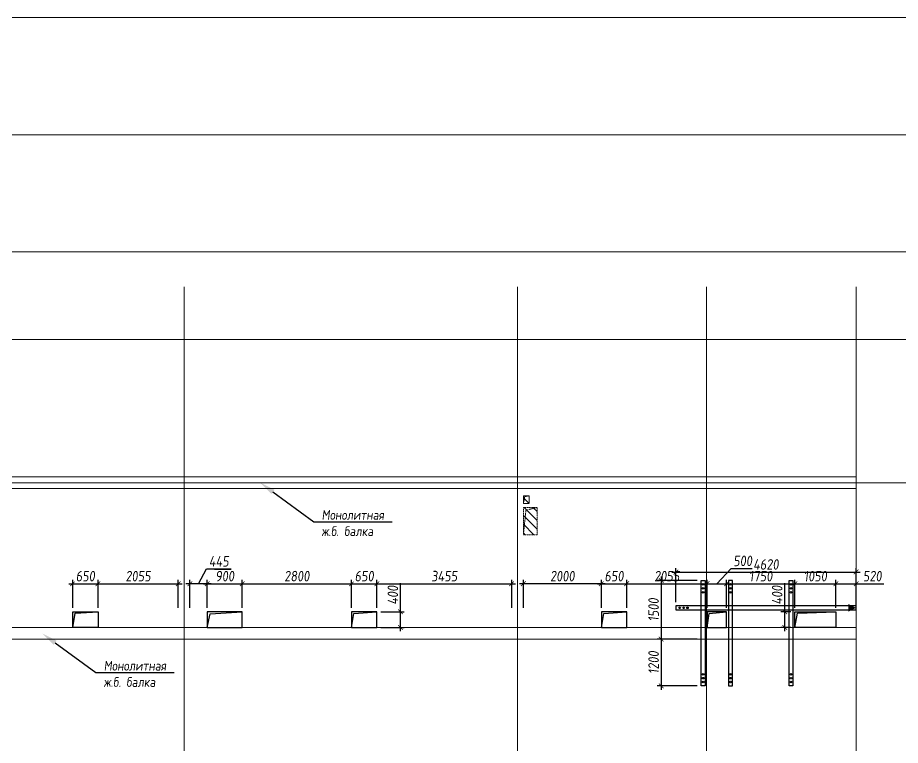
# Model space of a CAD drawing. Header units: millimetres. Extents: x -233751 to 529254, y -907864 to 285890.
# Drawn here: x -46984 to -24368, y 75955 to 94601 of the extents above; entities that cross this region are included whole.
import ezdxf
from ezdxf import colors
from ezdxf.entities.mleader import LeaderData, LeaderLine
from ezdxf.math import Vec2, Vec3

# ---------------------------------------------------------------- set-up
doc = ezdxf.new("R2010")
doc.units = ezdxf.units.MM
doc.linetypes.add('ADSK_Штриховая_ш2 п1', pattern=[3, 2, -1])
doc.linetypes.add('осевая', pattern=[2, 1.25, -0.25, 0.25, -0.25])
doc.layers.get('0').update_dxf_attribs({"lineweight": 30})
doc.layers.get('Defpoints').update_dxf_attribs({"lineweight": 0})
for name, color, linetype, lineweight in [('КР_БалкиЖБ', 7, 'ADSK_Штриховая_ш2 п1', 5), ('КР_Металл', 3, 'Continuous', 30), ('КР_Новые отверстия', 5, 'Continuous', 30), ('КР_Оси', 7, 'Continuous', 5), ('КР_Размеры отверстия', 7, 'Continuous', 5), ('КР_Размеры усиление', 1, 'Continuous', 5), ('КР_Сущ отверстия', 6, 'Continuous', 15), ('КР_Тонкая', 250, 'Continuous', 0)]:
    doc.layers.add(name, color=color, linetype=linetype, lineweight=lineweight)
doc.styles.add('ISOCPEUR', font='isocpeur.ttf', dxfattribs={"width": 0.85, "oblique": 7})
doc.dimstyles.new('R_100', dxfattribs={"dimtxt": 270, "dimasz": 120, "dimexe": 100, "dimexo": 100, "dimgap": 60, "dimtad": 1, "dimdec": 0, "dimrnd": 5, "dimzin": 0, "dimdsep": 46, "dimtxsty": 'ISOCPEUR', "dimblk": 'ARCHTICK', "dimcen": 0, "dimdle": 100, "dimclrd": 256, "dimclre": 256, "dimclrt": 256, "dimadec": 0, "dimazin": 0, "dimtfac": 2, "dimtdec": 0, "dimtmove": 0, "dimatfit": 3, "dimfxl": 1, "dimtvp": 3, "dimtfill": 1, "dimtolj": 1, "dimtzin": 0, "dimarcsym": 0})

# ---------------------------------------------------------------- blocks, each defined once
blk = doc.blocks.new('*U2062')
at = {"color": 0, "linetype": 'ByBlock', "lineweight": -2, "ltscale": 10}
blk.add_line((0, 0), (-74924, 0), dxfattribs=at)
blk = doc.blocks.new('*U2063')
at = {"color": 0, "linetype": 'ByBlock', "lineweight": -2, "ltscale": 10}
blk.add_line((0, 0), (-74924, 0), dxfattribs=at)
blk = doc.blocks.new('*U2064')
at = {"color": 0, "linetype": 'ByBlock', "lineweight": -2, "ltscale": 10}
blk.add_line((0, 0), (-74924, 0), dxfattribs=at)
blk = doc.blocks.new('*U2065')
at = {"color": 0, "linetype": 'ByBlock', "lineweight": -2, "ltscale": 10}
blk.add_line((0, 0), (-74924, 0), dxfattribs=at)
blk = doc.blocks.new('*U2066')
at = {"color": 0, "linetype": 'ByBlock', "lineweight": -2, "ltscale": 10}
blk.add_line((0, 0), (-74924, 0), dxfattribs=at)
blk = doc.blocks.new('*U2074')
at = {"color": 0, "linetype": 'ByBlock', "lineweight": -2, "ltscale": 10}
blk.add_line((0, 0), (0, -34307), dxfattribs=at)
blk = doc.blocks.new('*U2075')
at = {"color": 0, "linetype": 'ByBlock', "lineweight": -2, "ltscale": 10}
blk.add_line((0, 0), (0, -34307), dxfattribs=at)
blk = doc.blocks.new('*U2076')
at = {"color": 0, "linetype": 'ByBlock', "lineweight": -2, "ltscale": 10}
blk.add_line((0, 0), (0, -34307), dxfattribs=at)
blk = doc.blocks.new('*U2077')
at = {"color": 0, "linetype": 'ByBlock', "lineweight": -2, "ltscale": 10}
blk.add_line((0, 0), (0, -34307), dxfattribs=at)
blk = doc.blocks.new('_ArchTick')
at = {"color": 0, "linetype": 'ByBlock', "const_width": 0.15}
blk.add_lwpolyline([(-0.5, -0.5), (0.5, 0.5)], dxfattribs=at)
blk = doc.blocks.new('*D1000')
at = {"layer": 'Defpoints', "color": 0, "transparency": 16777216}
for p in [(-45574, 79378), (-44924, 79378)]:
    blk.add_point(p, dxfattribs=at)
at = {"layer": 'КР_Размеры отверстия', "lineweight": -2, "transparency": 16777216}
for p, q in [((-45674, 80096), (-44824, 80096)), ((-45574, 79478), (-45574, 80196)), ((-44924, 79478), (-44924, 80196))]:
    blk.add_line(p, q, dxfattribs=at)
at = {"layer": 'КР_Размеры отверстия', "lineweight": -2, "transparency": 16777216, "xscale": 120, "yscale": 120, "zscale": 120, "rotation": 180}
blk.add_blockref('_ArchTick', (-45574, 80096), dxfattribs=at)
at = {"layer": 'КР_Размеры отверстия', "lineweight": -2, "transparency": 16777216, "xscale": 120, "yscale": 120, "zscale": 120}
blk.add_blockref('_ArchTick', (-44924, 80096), dxfattribs=at)
at = {"layer": 'КР_Размеры отверстия', "transparency": 16777216, "insert": (-45249, 80291), "char_height": 270, "attachment_point": 5, "style": 'ISOCPEUR', "bg_fill": 3, "box_fill_scale": 1.1, "bg_fill_color": 256, "bg_fill_true_color": 13158600, "bg_fill_transparency": 0}
blk.add_mtext('\\A1;650', dxfattribs=at)
at = {"layer": 'Defpoints', "color": 0, "transparency": 16777216}
blk.add_point((-44924, 80096), dxfattribs=at)
blk = doc.blocks.new('*D1001')
at = {"layer": 'Defpoints', "color": 0, "transparency": 16777216}
for p in [(-42871, 80096), (-44924, 79378), (-42871, 79378)]:
    blk.add_point(p, dxfattribs=at)
at = {"layer": 'КР_Размеры отверстия', "lineweight": -2, "transparency": 16777216}
for p, q in [((-45024, 80096), (-42771, 80096)), ((-44924, 79478), (-44924, 80196)), ((-42871, 79478), (-42871, 80196))]:
    blk.add_line(p, q, dxfattribs=at)
at = {"layer": 'КР_Размеры отверстия', "lineweight": -2, "transparency": 16777216, "xscale": 120, "yscale": 120, "zscale": 120, "rotation": 180}
blk.add_blockref('_ArchTick', (-44924, 80096), dxfattribs=at)
at = {"layer": 'КР_Размеры отверстия', "lineweight": -2, "transparency": 16777216, "xscale": 120, "yscale": 120, "zscale": 120}
blk.add_blockref('_ArchTick', (-42871, 80096), dxfattribs=at)
at = {"layer": 'КР_Размеры отверстия', "transparency": 16777216, "insert": (-43897, 80291), "char_height": 270, "attachment_point": 5, "style": 'ISOCPEUR', "bg_fill": 3, "box_fill_scale": 1.1, "bg_fill_color": 256, "bg_fill_true_color": 13158600, "bg_fill_transparency": 0}
blk.add_mtext('\\A1;2055', dxfattribs=at)
blk = doc.blocks.new('*D1002')
at = {"layer": 'Defpoints', "color": 0, "transparency": 16777216}
for p in [(-41228, 80096), (-42126, 79378), (-41228, 79378)]:
    blk.add_point(p, dxfattribs=at)
at = {"layer": 'КР_Размеры отверстия', "lineweight": -2, "transparency": 16777216}
for p, q in [((-42226, 80096), (-41128, 80096)), ((-42126, 79478), (-42126, 80196)), ((-41228, 79478), (-41228, 80196))]:
    blk.add_line(p, q, dxfattribs=at)
at = {"layer": 'КР_Размеры отверстия', "lineweight": -2, "transparency": 16777216, "xscale": 120, "yscale": 120, "zscale": 120, "rotation": 180}
blk.add_blockref('_ArchTick', (-42126, 80096), dxfattribs=at)
at = {"layer": 'КР_Размеры отверстия', "lineweight": -2, "transparency": 16777216, "xscale": 120, "yscale": 120, "zscale": 120}
blk.add_blockref('_ArchTick', (-41228, 80096), dxfattribs=at)
at = {"layer": 'КР_Размеры отверстия', "transparency": 16777216, "insert": (-41677, 80291), "char_height": 270, "attachment_point": 5, "style": 'ISOCPEUR', "bg_fill": 3, "box_fill_scale": 1.1, "bg_fill_color": 256, "bg_fill_true_color": 13158600, "bg_fill_transparency": 0}
blk.add_mtext('\\A1;900', dxfattribs=at)
blk = doc.blocks.new('*D1003')
at = {"layer": 'Defpoints', "color": 0, "transparency": 16777216}
for p in [(-38429, 80096), (-41228, 79378), (-38429, 79378)]:
    blk.add_point(p, dxfattribs=at)
at = {"layer": 'КР_Размеры отверстия', "lineweight": -2, "transparency": 16777216}
for p, q in [((-41328, 80096), (-38329, 80096)), ((-41228, 79478), (-41228, 80196)), ((-38429, 79478), (-38429, 80196))]:
    blk.add_line(p, q, dxfattribs=at)
at = {"layer": 'КР_Размеры отверстия', "lineweight": -2, "transparency": 16777216, "xscale": 120, "yscale": 120, "zscale": 120, "rotation": 180}
blk.add_blockref('_ArchTick', (-41228, 80096), dxfattribs=at)
at = {"layer": 'КР_Размеры отверстия', "lineweight": -2, "transparency": 16777216, "xscale": 120, "yscale": 120, "zscale": 120}
blk.add_blockref('_ArchTick', (-38429, 80096), dxfattribs=at)
at = {"layer": 'КР_Размеры отверстия', "transparency": 16777216, "insert": (-39829, 80291), "char_height": 270, "attachment_point": 5, "style": 'ISOCPEUR', "bg_fill": 3, "box_fill_scale": 1.1, "bg_fill_color": 256, "bg_fill_true_color": 13158600, "bg_fill_transparency": 0}
blk.add_mtext('\\A1;2800', dxfattribs=at)
blk = doc.blocks.new('*D1004')
at = {"layer": 'Defpoints', "color": 0, "transparency": 16777216}
for p in [(-38429, 79378), (-37779, 79378)]:
    blk.add_point(p, dxfattribs=at)
at = {"layer": 'КР_Размеры отверстия', "lineweight": -2, "transparency": 16777216}
for p, q in [((-38529, 80096), (-37679, 80096)), ((-38429, 79478), (-38429, 80196)), ((-37779, 79478), (-37779, 80196))]:
    blk.add_line(p, q, dxfattribs=at)
at = {"layer": 'КР_Размеры отверстия', "lineweight": -2, "transparency": 16777216, "xscale": 120, "yscale": 120, "zscale": 120, "rotation": 180}
blk.add_blockref('_ArchTick', (-38429, 80096), dxfattribs=at)
at = {"layer": 'КР_Размеры отверстия', "lineweight": -2, "transparency": 16777216, "xscale": 120, "yscale": 120, "zscale": 120}
blk.add_blockref('_ArchTick', (-37779, 80096), dxfattribs=at)
at = {"layer": 'КР_Размеры отверстия', "transparency": 16777216, "insert": (-38104, 80291), "char_height": 270, "attachment_point": 5, "style": 'ISOCPEUR', "bg_fill": 3, "box_fill_scale": 1.1, "bg_fill_color": 256, "bg_fill_true_color": 13158600, "bg_fill_transparency": 0}
blk.add_mtext('\\A1;650', dxfattribs=at)
at = {"layer": 'Defpoints', "color": 0, "transparency": 16777216}
blk.add_point((-37779, 80096), dxfattribs=at)
blk = doc.blocks.new('*D1005')
at = {"layer": 'Defpoints', "color": 0, "transparency": 16777216}
for p in [(-34326, 80096), (-37779, 79378), (-34326, 79378)]:
    blk.add_point(p, dxfattribs=at)
at = {"layer": 'КР_Размеры отверстия', "lineweight": -2, "transparency": 16777216}
for p, q in [((-37879, 80096), (-34226, 80096)), ((-37779, 79478), (-37779, 80196)), ((-34326, 79478), (-34326, 80196))]:
    blk.add_line(p, q, dxfattribs=at)
at = {"layer": 'КР_Размеры отверстия', "lineweight": -2, "transparency": 16777216, "xscale": 120, "yscale": 120, "zscale": 120, "rotation": 180}
blk.add_blockref('_ArchTick', (-37779, 80096), dxfattribs=at)
at = {"layer": 'КР_Размеры отверстия', "lineweight": -2, "transparency": 16777216, "xscale": 120, "yscale": 120, "zscale": 120}
blk.add_blockref('_ArchTick', (-34326, 80096), dxfattribs=at)
at = {"layer": 'КР_Размеры отверстия', "transparency": 16777216, "insert": (-36052, 80291), "char_height": 270, "attachment_point": 5, "style": 'ISOCPEUR', "bg_fill": 3, "box_fill_scale": 1.1, "bg_fill_color": 256, "bg_fill_true_color": 13158600, "bg_fill_transparency": 0}
blk.add_mtext('\\A1;3455', dxfattribs=at)
blk = doc.blocks.new('*D1006')
at = {"layer": 'Defpoints', "color": 0, "transparency": 16777216}
for p in [(-32028, 79378), (-31378, 79378)]:
    blk.add_point(p, dxfattribs=at)
at = {"layer": 'КР_Размеры отверстия', "lineweight": -2, "transparency": 16777216}
for p, q in [((-32128, 80096), (-31278, 80096)), ((-32028, 79478), (-32028, 80196)), ((-31378, 79478), (-31378, 80196))]:
    blk.add_line(p, q, dxfattribs=at)
at = {"layer": 'КР_Размеры отверстия', "lineweight": -2, "transparency": 16777216, "xscale": 120, "yscale": 120, "zscale": 120, "rotation": 180}
blk.add_blockref('_ArchTick', (-32028, 80096), dxfattribs=at)
at = {"layer": 'КР_Размеры отверстия', "lineweight": -2, "transparency": 16777216, "xscale": 120, "yscale": 120, "zscale": 120}
blk.add_blockref('_ArchTick', (-31378, 80096), dxfattribs=at)
at = {"layer": 'КР_Размеры отверстия', "transparency": 16777216, "insert": (-31703, 80291), "char_height": 270, "attachment_point": 5, "style": 'ISOCPEUR', "bg_fill": 3, "box_fill_scale": 1.1, "bg_fill_color": 256, "bg_fill_true_color": 13158600, "bg_fill_transparency": 0}
blk.add_mtext('\\A1;650', dxfattribs=at)
at = {"layer": 'Defpoints', "color": 0, "transparency": 16777216}
blk.add_point((-31378, 80096), dxfattribs=at)
blk = doc.blocks.new('*D1007')
at = {"layer": 'Defpoints', "color": 0, "transparency": 16777216}
for p in [(-29320, 80096), (-31378, 79378), (-29320, 79378)]:
    blk.add_point(p, dxfattribs=at)
at = {"layer": 'КР_Размеры отверстия', "lineweight": -2, "transparency": 16777216}
for p, q in [((-31478, 80096), (-29220, 80096)), ((-31378, 79478), (-31378, 80196)), ((-29320, 79478), (-29320, 80196))]:
    blk.add_line(p, q, dxfattribs=at)
at = {"layer": 'КР_Размеры отверстия', "lineweight": -2, "transparency": 16777216, "xscale": 120, "yscale": 120, "zscale": 120, "rotation": 180}
blk.add_blockref('_ArchTick', (-31378, 80096), dxfattribs=at)
at = {"layer": 'КР_Размеры отверстия', "lineweight": -2, "transparency": 16777216, "xscale": 120, "yscale": 120, "zscale": 120}
blk.add_blockref('_ArchTick', (-29320, 80096), dxfattribs=at)
at = {"layer": 'КР_Размеры отверстия', "transparency": 16777216, "insert": (-30349, 80291), "char_height": 270, "attachment_point": 5, "style": 'ISOCPEUR', "bg_fill": 3, "box_fill_scale": 1.1, "bg_fill_color": 256, "bg_fill_true_color": 13158600, "bg_fill_transparency": 0}
blk.add_mtext('\\A1;2055', dxfattribs=at)
blk = doc.blocks.new('*D1008')
at = {"layer": 'Defpoints', "color": 0, "transparency": 16777216}
for p in [(-28820, 80096), (-29320, 79378), (-28820, 79378)]:
    blk.add_point(p, dxfattribs=at)
at = {"layer": 'КР_Размеры отверстия', "lineweight": -2, "transparency": 16777216}
for p, q in [((-29070, 80096), (-28700, 80486)), ((-28700, 80486), (-28111, 80486)), ((-29420, 80096), (-28720, 80096)), ((-29320, 79478), (-29320, 80196)), ((-28820, 79478), (-28820, 80196))]:
    blk.add_line(p, q, dxfattribs=at)
at = {"layer": 'КР_Размеры отверстия', "lineweight": -2, "transparency": 16777216, "xscale": 120, "yscale": 120, "zscale": 120, "rotation": 180}
blk.add_blockref('_ArchTick', (-29320, 80096), dxfattribs=at)
at = {"layer": 'КР_Размеры отверстия', "lineweight": -2, "transparency": 16777216, "xscale": 120, "yscale": 120, "zscale": 120}
blk.add_blockref('_ArchTick', (-28820, 80096), dxfattribs=at)
at = {"layer": 'КР_Размеры отверстия', "transparency": 16777216, "insert": (-28406, 80681), "char_height": 270, "attachment_point": 5, "style": 'ISOCPEUR', "bg_fill": 3, "box_fill_scale": 1.1, "bg_fill_color": 256, "bg_fill_true_color": 13158600, "bg_fill_transparency": 0}
blk.add_mtext('\\A1;500', dxfattribs=at)
blk = doc.blocks.new('*D1009')
at = {"layer": 'Defpoints', "color": 0, "transparency": 16777216}
for p in [(-27070, 80096), (-28820, 79378), (-27070, 79378)]:
    blk.add_point(p, dxfattribs=at)
at = {"layer": 'КР_Размеры отверстия', "lineweight": -2, "transparency": 16777216}
for p, q in [((-28920, 80096), (-26970, 80096)), ((-28820, 79478), (-28820, 80196)), ((-27070, 79478), (-27070, 80196))]:
    blk.add_line(p, q, dxfattribs=at)
at = {"layer": 'КР_Размеры отверстия', "lineweight": -2, "transparency": 16777216, "xscale": 120, "yscale": 120, "zscale": 120, "rotation": 180}
blk.add_blockref('_ArchTick', (-28820, 80096), dxfattribs=at)
at = {"layer": 'КР_Размеры отверстия', "lineweight": -2, "transparency": 16777216, "xscale": 120, "yscale": 120, "zscale": 120}
blk.add_blockref('_ArchTick', (-27070, 80096), dxfattribs=at)
at = {"layer": 'КР_Размеры отверстия', "transparency": 16777216, "insert": (-27945, 80291), "char_height": 270, "attachment_point": 5, "style": 'ISOCPEUR', "bg_fill": 3, "box_fill_scale": 1.1, "bg_fill_color": 256, "bg_fill_true_color": 13158600, "bg_fill_transparency": 0}
blk.add_mtext('\\A1;1750', dxfattribs=at)
blk = doc.blocks.new('*D1010')
at = {"layer": 'Defpoints', "color": 0, "transparency": 16777216}
for p in [(-26020, 80096), (-27070, 79378), (-26020, 79378)]:
    blk.add_point(p, dxfattribs=at)
at = {"layer": 'КР_Размеры отверстия', "lineweight": -2, "transparency": 16777216}
for p, q in [((-27170, 80096), (-25920, 80096)), ((-27070, 79478), (-27070, 80196)), ((-26020, 79478), (-26020, 80196))]:
    blk.add_line(p, q, dxfattribs=at)
at = {"layer": 'КР_Размеры отверстия', "lineweight": -2, "transparency": 16777216, "xscale": 120, "yscale": 120, "zscale": 120, "rotation": 180}
blk.add_blockref('_ArchTick', (-27070, 80096), dxfattribs=at)
at = {"layer": 'КР_Размеры отверстия', "lineweight": -2, "transparency": 16777216, "xscale": 120, "yscale": 120, "zscale": 120}
blk.add_blockref('_ArchTick', (-26020, 80096), dxfattribs=at)
at = {"layer": 'КР_Размеры отверстия', "transparency": 16777216, "insert": (-26545, 80291), "char_height": 270, "attachment_point": 5, "style": 'ISOCPEUR', "bg_fill": 3, "box_fill_scale": 1.1, "bg_fill_color": 256, "bg_fill_true_color": 13158600, "bg_fill_transparency": 0}
blk.add_mtext('\\A1;1050', dxfattribs=at)
blk = doc.blocks.new('*D1063')
at = {"layer": 'Defpoints', "color": 0, "transparency": 16777216}
for p in [(-42571, 80096), (-42571, 79378), (-42126, 79378)]:
    blk.add_point(p, dxfattribs=at)
at = {"layer": 'КР_Размеры отверстия', "lineweight": -2, "transparency": 16777216}
for p, q in [((-42348, 80096), (-42146, 80475)), ((-42146, 80475), (-41511, 80475)), ((-42026, 80096), (-42671, 80096)), ((-42571, 79478), (-42571, 80196)), ((-42126, 79478), (-42126, 80196))]:
    blk.add_line(p, q, dxfattribs=at)
at = {"layer": 'КР_Размеры отверстия', "lineweight": -2, "transparency": 16777216, "xscale": 120, "yscale": 120, "zscale": 120, "rotation": 180}
blk.add_blockref('_ArchTick', (-42571, 80096), dxfattribs=at)
at = {"layer": 'КР_Размеры отверстия', "lineweight": -2, "transparency": 16777216, "xscale": 120, "yscale": 120, "zscale": 120}
blk.add_blockref('_ArchTick', (-42126, 80096), dxfattribs=at)
at = {"layer": 'КР_Размеры отверстия', "transparency": 16777216, "insert": (-41828, 80670), "char_height": 270, "attachment_point": 5, "style": 'ISOCPEUR', "bg_fill": 3, "box_fill_scale": 1.1, "bg_fill_color": 256, "bg_fill_true_color": 13158600, "bg_fill_transparency": 0}
blk.add_mtext('\\A1;445', dxfattribs=at)
blk = doc.blocks.new('*D1064')
at = {"layer": 'Defpoints', "color": 0, "transparency": 16777216}
for p in [(-34026, 80096), (-34026, 79378), (-32028, 79378)]:
    blk.add_point(p, dxfattribs=at)
at = {"layer": 'КР_Размеры отверстия', "lineweight": -2, "transparency": 16777216}
for p, q in [((-31928, 80096), (-34126, 80096)), ((-34026, 79478), (-34026, 80196)), ((-32028, 79478), (-32028, 80196))]:
    blk.add_line(p, q, dxfattribs=at)
at = {"layer": 'КР_Размеры отверстия', "lineweight": -2, "transparency": 16777216, "xscale": 120, "yscale": 120, "zscale": 120, "rotation": 180}
blk.add_blockref('_ArchTick', (-34026, 80096), dxfattribs=at)
at = {"layer": 'КР_Размеры отверстия', "lineweight": -2, "transparency": 16777216, "xscale": 120, "yscale": 120, "zscale": 120}
blk.add_blockref('_ArchTick', (-32028, 80096), dxfattribs=at)
at = {"layer": 'КР_Размеры отверстия', "transparency": 16777216, "insert": (-33027, 80291), "char_height": 270, "attachment_point": 5, "style": 'ISOCPEUR', "bg_fill": 3, "box_fill_scale": 1.1, "bg_fill_color": 256, "bg_fill_true_color": 13158600, "bg_fill_transparency": 0}
blk.add_mtext('\\A1;2000', dxfattribs=at)
blk = doc.blocks.new('*D1065')
at = {"layer": 'Defpoints', "color": 0, "transparency": 16777216}
for p in [(-25501, 80096), (-26020, 79378), (-25501, 79378)]:
    blk.add_point(p, dxfattribs=at)
at = {"layer": 'КР_Размеры отверстия', "lineweight": -2, "transparency": 16777216}
for p, q in [((-26120, 80096), (-25501, 80096)), ((-26020, 79478), (-26020, 80196)), ((-25501, 79478), (-25501, 80196)), ((-25501, 80096), (-24791, 80096))]:
    blk.add_line(p, q, dxfattribs=at)
at = {"layer": 'КР_Размеры отверстия', "lineweight": -2, "transparency": 16777216, "xscale": 120, "yscale": 120, "zscale": 120, "rotation": 180}
blk.add_blockref('_ArchTick', (-26020, 80096), dxfattribs=at)
at = {"layer": 'КР_Размеры отверстия', "lineweight": -2, "transparency": 16777216, "xscale": 120, "yscale": 120, "zscale": 120}
blk.add_blockref('_ArchTick', (-25501, 80096), dxfattribs=at)
at = {"layer": 'КР_Размеры отверстия', "transparency": 16777216, "insert": (-25086, 80291), "char_height": 270, "attachment_point": 5, "style": 'ISOCPEUR', "bg_fill": 3, "box_fill_scale": 1.1, "bg_fill_color": 256, "bg_fill_true_color": 13158600, "bg_fill_transparency": 0}
blk.add_mtext('\\A1;520', dxfattribs=at)
blk = doc.blocks.new('*D1066')
at = {"layer": 'Defpoints', "color": 0, "transparency": 16777216}
for p in [(-27328, 79378), (-27070, 79378), (-27070, 78978)]:
    blk.add_point(p, dxfattribs=at)
at = {"layer": 'КР_Размеры отверстия', "lineweight": -2, "transparency": 16777216}
for p, q in [((-27328, 79378), (-27328, 80111)), ((-27170, 79378), (-27428, 79378)), ((-27328, 78878), (-27328, 79378)), ((-27170, 78978), (-27428, 78978))]:
    blk.add_line(p, q, dxfattribs=at)
at = {"layer": 'КР_Размеры отверстия', "lineweight": -2, "transparency": 16777216, "xscale": 120, "yscale": 120, "zscale": 120}
for p, rotation in [((-27328, 79378), 90), ((-27328, 78978), 270)]:
    blk.add_blockref('_ArchTick', p, dxfattribs=dict(at, rotation=rotation))
at = {"layer": 'КР_Размеры отверстия', "transparency": 16777216, "insert": (-27523, 79805), "char_height": 270, "attachment_point": 5, "rotation": 90, "style": 'ISOCPEUR', "bg_fill": 3, "box_fill_scale": 1.1, "bg_fill_color": 256, "bg_fill_true_color": 13158600, "bg_fill_transparency": 0}
blk.add_mtext('\\A1;400', dxfattribs=at)
blk = doc.blocks.new('*D1067')
at = {"layer": 'Defpoints', "color": 0, "transparency": 16777216}
for p in [(-37779, 79378), (-37177, 79378), (-37779, 78978)]:
    blk.add_point(p, dxfattribs=at)
at = {"layer": 'КР_Размеры отверстия', "lineweight": -2, "transparency": 16777216}
for p, q in [((-37177, 79378), (-37177, 80110)), ((-37679, 79378), (-37077, 79378)), ((-37177, 78878), (-37177, 79378)), ((-37679, 78978), (-37077, 78978))]:
    blk.add_line(p, q, dxfattribs=at)
at = {"layer": 'КР_Размеры отверстия', "lineweight": -2, "transparency": 16777216, "xscale": 120, "yscale": 120, "zscale": 120}
for p, rotation in [((-37177, 79378), 90), ((-37177, 78978), 270)]:
    blk.add_blockref('_ArchTick', p, dxfattribs=dict(at, rotation=rotation))
at = {"layer": 'КР_Размеры отверстия', "transparency": 16777216, "insert": (-37372, 79804), "char_height": 270, "attachment_point": 5, "rotation": 90, "style": 'ISOCPEUR', "bg_fill": 3, "box_fill_scale": 1.1, "bg_fill_color": 256, "bg_fill_true_color": 13158600, "bg_fill_transparency": 0}
blk.add_mtext('\\A1;400', dxfattribs=at)
blk = doc.blocks.new('*D1305')
at = {"layer": 'Defpoints', "color": 0, "transparency": 16777216}
for p in [(-29470, 80178), (-30495, 78678), (-29470, 78678)]:
    blk.add_point(p, dxfattribs=at)
at = {"layer": 'КР_Размеры усиление', "color": 3, "lineweight": -2, "transparency": 16777216}
for p, q in [((-29570, 80178), (-30595, 80178)), ((-30495, 80278), (-30495, 78578)), ((-29570, 78678), (-30595, 78678))]:
    blk.add_line(p, q, dxfattribs=at)
at = {"layer": 'КР_Размеры усиление', "color": 3, "lineweight": -2, "transparency": 16777216, "xscale": 120, "yscale": 120, "zscale": 120}
for p, rotation in [((-30495, 80178), 90), ((-30495, 78678), 270)]:
    blk.add_blockref('_ArchTick', p, dxfattribs=dict(at, rotation=rotation))
at = {"layer": 'КР_Размеры усиление', "color": 3, "transparency": 16777216, "insert": (-30690, 79428), "char_height": 270, "attachment_point": 5, "rotation": 90, "style": 'ISOCPEUR', "bg_fill": 3, "box_fill_scale": 1.1, "bg_fill_color": 256, "bg_fill_true_color": 13158600, "bg_fill_transparency": 0}
blk.add_mtext('\\A1;1500', dxfattribs=at)
blk = doc.blocks.new('*D1308')
at = {"layer": 'Defpoints', "color": 0, "transparency": 16777216}
for p in [(-25501, 80396), (-30120, 79528), (-25501, 79528)]:
    blk.add_point(p, dxfattribs=at)
at = {"layer": 'КР_Размеры усиление', "color": 1, "lineweight": -2, "transparency": 16777216}
for p, q in [((-30220, 80396), (-25401, 80396)), ((-30120, 79628), (-30120, 80496)), ((-25501, 79628), (-25501, 80496))]:
    blk.add_line(p, q, dxfattribs=at)
at = {"layer": 'КР_Размеры усиление', "color": 1, "lineweight": -2, "transparency": 16777216, "xscale": 120, "yscale": 120, "zscale": 120, "rotation": 180}
blk.add_blockref('_ArchTick', (-30120, 80396), dxfattribs=at)
at = {"layer": 'КР_Размеры усиление', "color": 1, "lineweight": -2, "transparency": 16777216, "xscale": 120, "yscale": 120, "zscale": 120}
blk.add_blockref('_ArchTick', (-25501, 80396), dxfattribs=at)
at = {"layer": 'КР_Размеры усиление', "color": 1, "transparency": 16777216, "insert": (-27811, 80591), "char_height": 270, "attachment_point": 5, "style": 'ISOCPEUR', "bg_fill": 3, "box_fill_scale": 1.1, "bg_fill_color": 256, "bg_fill_true_color": 13158600, "bg_fill_transparency": 0}
blk.add_mtext('\\A1;4620', dxfattribs=at)
blk = doc.blocks.new('*D1309')
at = {"layer": 'Defpoints', "color": 0, "transparency": 16777216}
for p in [(-29470, 78678), (-30495, 77477), (-29470, 77477)]:
    blk.add_point(p, dxfattribs=at)
at = {"layer": 'КР_Размеры усиление', "color": 3, "lineweight": -2, "transparency": 16777216}
for p, q in [((-30495, 78778), (-30495, 77377)), ((-29570, 78678), (-30595, 78678)), ((-29570, 77477), (-30595, 77477))]:
    blk.add_line(p, q, dxfattribs=at)
at = {"layer": 'КР_Размеры усиление', "color": 3, "lineweight": -2, "transparency": 16777216, "xscale": 120, "yscale": 120, "zscale": 120}
for p, rotation in [((-30495, 78678), 90), ((-30495, 77477), 270)]:
    blk.add_blockref('_ArchTick', p, dxfattribs=dict(at, rotation=rotation))
at = {"layer": 'КР_Размеры усиление', "color": 3, "transparency": 16777216, "insert": (-30690, 78077), "char_height": 270, "attachment_point": 5, "rotation": 90, "style": 'ISOCPEUR', "bg_fill": 3, "box_fill_scale": 1.1, "bg_fill_color": 256, "bg_fill_true_color": 13158600, "bg_fill_transparency": 0}
blk.add_mtext('\\A1;1200', dxfattribs=at)

msp = doc.modelspace()

# ---------------------------------------------------------------- hatches: boundary and pattern name
at = {"layer": 'КР_Сущ отверстия'}
h = msp.add_hatch(dxfattribs=at)
h.set_pattern_fill('ANSI31', scale=50, angle=90)
h.paths.add_polyline_path([(-33875.7, 82350.7), (-34025.7, 82350.7), (-34025.7, 82150.7), (-33875.7, 82150.7)])
h = msp.add_hatch(dxfattribs=at)
h.set_pattern_fill('ANSI31', scale=50, angle=90)
h.paths.add_polyline_path([(-33675.7, 82050.7), (-34025.7, 82050.7), (-34025.7, 81350.7), (-33675.7, 81350.7)])

# ---------------------------------------------------------------- linework, layer by layer
at = {"layer": 'КР_БалкиЖБ', "ltscale": 2}
for points in [[(-59700.7, 82535.7), (-25500.7, 82535.7), (-25500.7, 82835.7), (-59700.7, 82835.7)], [(-59700.7, 78677.5), (-25500.7, 78677.5), (-25500.7, 78977.5), (-59700.7, 78977.5)]]:
    msp.add_lwpolyline(points, close=True, dxfattribs=at)
at = {"layer": 'КР_Металл'}
for centre in [(-29420.3, 77776.6), (-29420.3, 77676.6), (-29420.3, 77576.6), (-28720.3, 77776.6), (-28720.3, 77676.6), (-28720.3, 77576.6), (-27170.3, 77776.4), (-27170.3, 77676.4), (-27170.3, 77576.4)]:
    msp.add_circle(centre, 20, dxfattribs=at)
at = {"layer": 'КР_Новые отверстия'}
for points in [[(-45574.4, 79378.5), (-44924.3, 79378.5), (-44924.3, 78977.5), (-45574.4, 78977.5)], [(-42125.8, 78978.5), (-41228.3, 78978.5), (-41228.3, 79378.5), (-42125.8, 79378.5)], [(-38429.5, 78977.5), (-37779.3, 78977.5), (-37779.3, 79376.7), (-38429.5, 79376.7)], [(-32027.8, 78977.5), (-31377.7, 78977.5), (-31377.7, 79377.5), (-32027.8, 79377.5)], [(-29320.1, 78978.5), (-28820.3, 78978.5), (-28820.3, 79377.5), (-29320.1, 79377.5)], [(-27070.3, 79378.5), (-26020.3, 79378.5), (-26020.3, 78978.5), (-27070.3, 78978.5)]]:
    msp.add_lwpolyline(points, close=True, dxfattribs=at)
for points in [[(-45574.4, 78977.5), (-45512.9, 79342.7), (-44924.3, 79378.5)], [(-42125.8, 78978.5), (-42052.9, 79328.8), (-41228.3, 79378.5)], [(-38429.5, 78977.5), (-38368.3, 79336.3), (-37779.3, 79376.7)], [(-32027.8, 78977.5), (-31968.4, 79335.9), (-31377.7, 79377.5)], [(-29320.1, 78978.5), (-29265.8, 79335.7), (-28820.3, 79377.5)], [(-27070.3, 78978.5), (-27005.1, 79344.1), (-26020.3, 79378.5)]]:
    msp.add_lwpolyline(points, dxfattribs=at)
at = {"layer": 'КР_Сущ отверстия', "linetype": 'ADSK_Штриховая_ш2 п1', "ltscale": 0.3}
msp.add_lwpolyline([(-34025.7, 82350.7), (-33875.7, 82350.7), (-33875.7, 82150.7), (-34025.7, 82150.7)], close=True, dxfattribs=at)
msp.add_lwpolyline([(-34025.7, 82150.7), (-33992.5, 82327.6), (-33875.7, 82350.7)], dxfattribs=at)
at = {"layer": 'КР_Сущ отверстия', "linetype": 'ADSK_Штриховая_ш2 п1'}
msp.add_lwpolyline([(-34025.7, 82050.7), (-33675.7, 82050.7), (-33675.7, 81350.7), (-34025.7, 81350.7)], close=True, dxfattribs=at)
msp.add_lwpolyline([(-34025.7, 81350.7), (-33960.3, 81981.3), (-33675.7, 82050.7)], dxfattribs=at)

# ---------------------------------------------------------------- block references
at = {"layer": 'КР_Оси', "linetype": 'осевая'}
for name, p in [('*U2066', (-5832.3, 94600.7)), ('*U2065', (-5832.3, 91600.7)), ('*U2064', (-5832.3, 88600.7)), ('*U2074', (-42720.7, 87701.9)), ('*U2075', (-34180.7, 87701.9)), ('*U2076', (-29330.7, 87701.9)), ('*U2077', (-25500.7, 87701.9)), ('*U2063', (-5832.3, 86350.7)), ('*U2062', (-5832.3, 82685.7))]:
    msp.add_blockref(name, p, dxfattribs=at)

# ---------------------------------------------------------------- leaders
at = {"layer": 'КР_Тонкая', "lineweight": 5}
ml = msp.add_multileader_mtext('Standard', dxfattribs=at)
ml.set_content('Монолитная\\Pж.б. балка', color=256, style='ISOCPEUR')
ml.set_leader_properties()
ml.build(insert=Vec2(0, 0))
ml.multileader.update_dxf_attribs({"has_dogleg": 0, "text_left_attachment_type": 6, "text_right_attachment_type": 6, "arrow_head_size": 400, "scale": 100})
ctx = ml.context
ctx.base_point, ctx.scale, ctx.char_height, ctx.arrow_head_size, ctx.landing_gap_size, ctx.plane_origin = Vec3(-39395.2, 81684.4), 100, 250, 400, 200, Vec3(-40766.6, 82685.7)
ctx.left_attachment, ctx.right_attachment = 6, 6
notes = []
notes.append((ctx, [(0, (1, 1, 0), (-40195.2, 81684.4), (1, 0), 800, [(0, [(-40766.6, 82685.7)], 0, [])])]))
ctx.mtext.insert, ctx.mtext.flow_direction = Vec3(-39195.2, 81984.4), 5
at = {"layer": 'КР_Тонкая'}
ml = msp.add_multileader_mtext('Standard', dxfattribs=at)
ml.set_content('Монолитная\\Pж.б. балка', color=256, style='ISOCPEUR')
ml.set_leader_properties()
ml.build(insert=Vec2(0, 0))
ml.multileader.update_dxf_attribs({"has_dogleg": 0, "text_left_attachment_type": 6, "text_right_attachment_type": 6, "arrow_head_size": 400, "scale": 100})
ctx = ml.context
ctx.base_point, ctx.scale, ctx.char_height, ctx.arrow_head_size, ctx.landing_gap_size, ctx.plane_origin = Vec3(-44977.2, 77819.8), 100, 250, 400, 200, Vec3(-46348.7, 78821.1)
ctx.left_attachment, ctx.right_attachment = 6, 6
notes.append((ctx, [(0, (1, 1, 0), (-45777.2, 77819.8), (1, 0), 800, [(0, [(-46348.7, 78821.1)], 0, [])])]))
ctx.mtext.insert, ctx.mtext.flow_direction = Vec3(-44777.2, 78119.8), 5
for ctx, leaders in notes:
    for number, flags, end, landing, length, lines in leaders:
        leader = LeaderData()
        leader.index, (leader.has_last_leader_line, leader.has_dogleg_vector, leader.attachment_direction) = number, flags
        leader.last_leader_point, leader.dogleg_vector, leader.dogleg_length = Vec3(end), Vec3(landing), length
        for number, points, colour, breaks in lines:
            line = LeaderLine()
            line.index, line.vertices, line.color, line.breaks = number, Vec3.list(points), colors.encode_raw_color(colour), breaks
            leader.lines.append(line)
        ctx.leaders.append(leader)

# ---------------------------------------------------------------- next in the draw order: dimensions: what is measured, and where the dimension line sits
at = {"layer": 'КР_Размеры отверстия'}
for base, p1, p2, picture, middle in [((-44924.3, 80096.2), (-45574.4, 79377.5), (-44924.3, 79377.5), '*D1000', (-45249.3, 80291.2)), ((-41228.3277414, 80096.2275818), (-42125.8277414, 79378.4663683), (-41228.3277414, 79378.4663683), '*D1002', (-41677.0777414, 80291.2275818)), ((-31377.7, 80096.2), (-32027.8, 79377.5), (-31377.7, 79377.5), '*D1006', (-31702.8, 80291.2))]:
    dim = msp.add_linear_dim(base=base, p1=p1, p2=p2, dimstyle='R_100', override={"dimpost": '\\X'}, dxfattribs=at)
    dim.commit()
    dim.dimension.update_dxf_attribs({"geometry": picture, "text_midpoint": middle})

# ---------------------------------------------------------------- next in the draw order: dimensions: what is measured, and where the dimension line sits
for base, p1, p2, picture, middle in [((-42870.7, 80096.2), (-44924.3, 79377.5), (-42870.7, 79378.5), '*D1001', (-43897.5, 80291.2)), ((-38429.4, 80096.2), (-41228.3, 79378.5), (-38429.4, 79377.5), '*D1003', (-39828.9, 80291.2)), ((-29320.3, 80096.2), (-31377.7, 79377.5), (-29320.3, 79378.5), '*D1007', (-30349, 80291.2))]:
    dim = msp.add_linear_dim(base=base, p1=p1, p2=p2, dimstyle='R_100', override={"dimpost": '\\X'}, dxfattribs=at)
    dim.commit()
    dim.dimension.update_dxf_attribs({"geometry": picture, "text_midpoint": middle})

# ---------------------------------------------------------------- next in the draw order: linework, layer by layer
at = {"layer": 'КР_Металл', "color": 1}
for centre in [(-30020.3, 79478.5), (-29920.3, 79478.5), (-29820.3, 79478.5)]:
    msp.add_circle(centre, 20, dxfattribs=at)

# ---------------------------------------------------------------- next in the draw order: dimensions: what is measured, and where the dimension line sits
at = {"layer": 'КР_Размеры отверстия'}
for base, p1, p2, picture, middle in [((-42570.8, 80096.2), (-42125.8, 79378.5), (-42570.8, 79378.5), '*D1063', (-42085.9, 80475.5)), ((-28820.3, 80096.2), (-29320.3, 79378.5), (-28820.3, 79378.5), '*D1008', (-28640.3, 80486.2))]:
    dim = msp.add_linear_dim(base=base, p1=p1, p2=p2, dimstyle='R_100', override={"dimpost": '\\X', "dimtmove": 1}, dxfattribs=at)
    dim.commit()
    dim.dimension.update_dxf_attribs({"geometry": picture, "text_midpoint": middle, "dimtype": 160})
dim = msp.add_linear_dim(base=(-37779.3, 80096.2), p1=(-38429.4, 79377.5), p2=(-37779.3, 79377.5), dimstyle='R_100', override={"dimpost": '\\X'}, dxfattribs=at)
dim.commit()
dim.dimension.update_dxf_attribs({"geometry": '*D1004', "text_midpoint": (-38104.3, 80291.2)})

# ---------------------------------------------------------------- next in the draw order: linework, layer by layer
at = {"layer": 'КР_Металл'}
msp.add_lwpolyline([(-29470.3, 80178.5), (-29370.3, 80178.5), (-29370.3, 77476.6), (-29470.3, 77476.6)], close=True, dxfattribs=at)
for centre in [(-29420.3, 80078.5), (-29420.3, 79978.5), (-29420.3, 79878.5)]:
    msp.add_circle(centre, 20, dxfattribs=at)

# ---------------------------------------------------------------- next in the draw order: dimensions: what is measured, and where the dimension line sits
at = {"layer": 'КР_Размеры отверстия'}
for base, p1, p2, picture, middle in [((-34325.7, 80096.2), (-37779.3, 79377.5), (-34325.7, 79377.5), '*D1005', (-36052.5, 80291.2)), ((-27070.3, 80096.2), (-28820.3, 79378.5), (-27070.3, 79378.5), '*D1009', (-27945.3, 80291.2))]:
    dim = msp.add_linear_dim(base=base, p1=p1, p2=p2, dimstyle='R_100', override={"dimpost": '\\X'}, dxfattribs=at)
    dim.commit()
    dim.dimension.update_dxf_attribs({"geometry": picture, "text_midpoint": middle})

# ---------------------------------------------------------------- next in the draw order: dimensions: what is measured, and where the dimension line sits
for base, p1, p2, picture, middle in [((-34025.7, 80096.2), (-32027.8, 79377.5), (-34025.7, 79377.5), '*D1064', (-33026.8, 80291.2)), ((-26020.3, 80096.2), (-27070.3, 79378.5), (-26020.3, 79378.5), '*D1010', (-26545.3, 80291.2))]:
    dim = msp.add_linear_dim(base=base, p1=p1, p2=p2, dimstyle='R_100', override={"dimpost": '\\X'}, dxfattribs=at)
    dim.commit()
    dim.dimension.update_dxf_attribs({"geometry": picture, "text_midpoint": middle})
dim = msp.add_linear_dim(base=(-37177.1, 79377.5), p1=(-37779.3, 78977.5), p2=(-37779.3, 79377.5), angle=90, dimstyle='R_100', override={"dimpost": '\\X'}, dxfattribs=at)
dim.commit()
dim.dimension.update_dxf_attribs({"geometry": '*D1067', "text_midpoint": (-37372.1, 79803.6)})

# ---------------------------------------------------------------- next in the draw order: dimensions: what is measured, and where the dimension line sits
dim = msp.add_linear_dim(base=(-25500.7, 80096.2), p1=(-26020.3, 79378.5), p2=(-25500.7, 79378.5), dimstyle='R_100', override={"dimpost": '\\X'}, dxfattribs=at)
dim.commit()
dim.dimension.update_dxf_attribs({"geometry": '*D1065', "text_midpoint": (-25086.1, 80291.2)})
dim = msp.add_linear_dim(base=(-27328.2, 79378.5), p1=(-27070.3, 78977.5), p2=(-27070.3, 79378.5), angle=90, dimstyle='R_100', override={"dimpost": '\\X'}, dxfattribs=at)
dim.commit()
dim.dimension.update_dxf_attribs({"geometry": '*D1066', "text_midpoint": (-27523.2, 79804.5)})

# ---------------------------------------------------------------- next in the draw order: hatches: boundary and pattern name
at = {"layer": 'КР_Металл', "lineweight": 5}
h = msp.add_hatch(color=6, dxfattribs=at)
h.dxf.hatch_style = 1
h.paths.add_polyline_path([(-25500.7, 79478.5), (-25700.7, 79578.5), (-25700.7, 79378.5)])

# ---------------------------------------------------------------- next in the draw order: linework, layer by layer
at = {"layer": 'КР_Металл', "color": 1}
msp.add_lwpolyline([(-30120.3, 79528.5), (-30120.3, 79428.5), (-25500.7, 79428.5), (-25500.7, 79528.5)], close=True, dxfattribs=at)

# ---------------------------------------------------------------- next in the draw order: dimensions: what is measured, and where the dimension line sits
at = {"layer": 'КР_Размеры усиление'}
dim = msp.add_aligned_dim(p1=(-29470.3, 80178.5), p2=(-29470.3, 78677.5), distance=-1024.8, dimstyle='R_100', override={"dimpost": '\\X', "dimclrd": 3, "dimclre": 3, "dimclrt": 3}, dxfattribs=at)
dim.commit()
dim.dimension.update_dxf_attribs({"geometry": '*D1305', "text_midpoint": (-30690.1, 79428)})

# ---------------------------------------------------------------- next in the draw order: dimensions: what is measured, and where the dimension line sits
for base, p1, p2, angle, override, picture, middle in [((-25500.7, 80396.5), (-30120.3, 79528.5), (-25500.7, 79528.5), 180, {"dimpost": '\\X', "dimclrd": 1, "dimclre": 1, "dimclrt": 1, "dimtmove": 1}, '*D1308', (-27810.5, 80591.5)), ((-30495.1, 77476.6), (-29470.3, 78677.5), (-29470.3, 77476.6), 90, {"dimpost": '\\X', "dimclrd": 3, "dimclre": 3, "dimclrt": 3}, '*D1309', (-30690.1, 78077.1))]:
    dim = msp.add_linear_dim(base=base, p1=p1, p2=p2, angle=angle, dimstyle='R_100', override=override, dxfattribs=at)
    dim.commit()
    dim.dimension.update_dxf_attribs({"geometry": picture, "text_midpoint": middle})

# ---------------------------------------------------------------- next in the draw order: linework, layer by layer
at = {"layer": 'КР_Металл'}
for points in [[(-28670.3, 80178.5), (-28770.3, 80178.5), (-28770.3, 77476.6), (-28670.3, 77476.6)], [(-27220.3, 80178.3), (-27120.3, 80178.3), (-27120.3, 77476.4), (-27220.3, 77476.4)]]:
    msp.add_lwpolyline(points, close=True, dxfattribs=at)
for centre in [(-28720.3, 80078.5), (-27170.3, 80078.3), (-28720.3, 79978.5), (-28720.3, 79878.5), (-27170.3, 79978.3), (-27170.3, 79878.3)]:
    msp.add_circle(centre, 20, dxfattribs=at)

doc.saveas('drawing.dxf')
